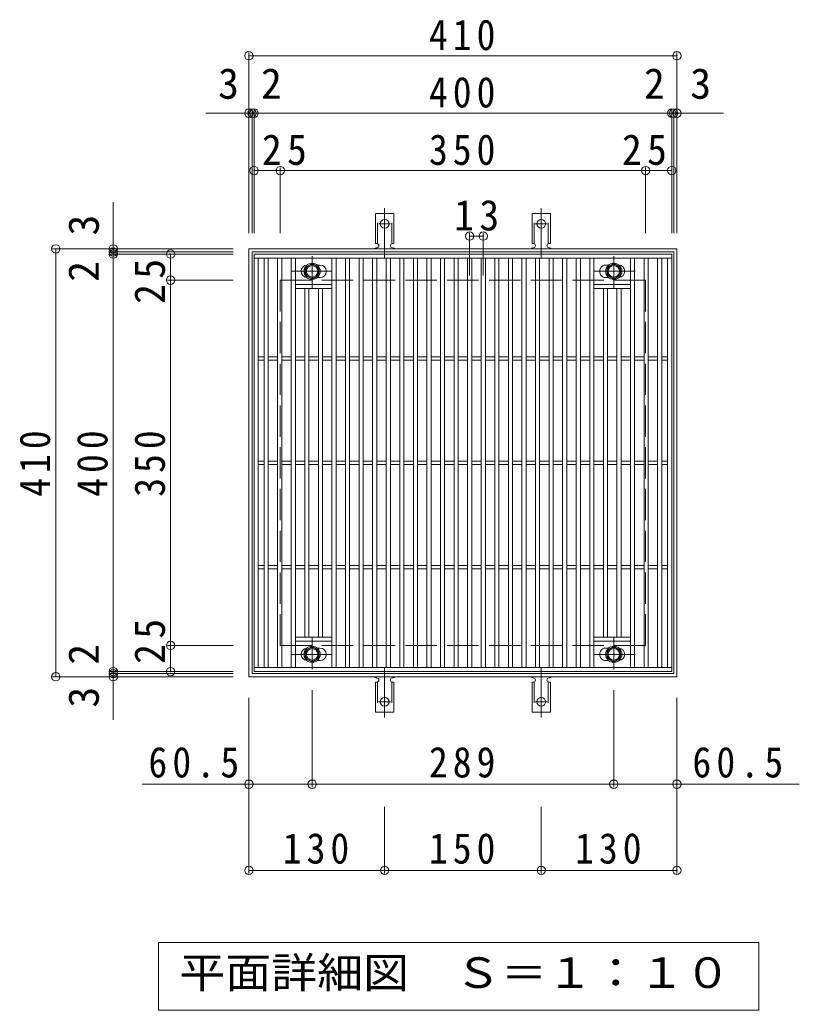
# Model space of a CAD drawing. Units: millimetres at full size, sheet at 1:10; some dimension numbers follow another scale. Extents: x -1523 to 1709, y -1373 to 1295.
# Drawn here: x -412 to 334, y 346 to 1295 of the extents above; entities that cross this region are included whole.
import ezdxf
from ezdxf.enums import TextEntityAlignment as Align

# ---------------------------------------------------------------- set-up
doc = ezdxf.new("R2010")
doc.units = ezdxf.units.MM
doc.header["$LTSCALE"] = 10
doc.header["$PDMODE"] = 32
doc.header["$PDSIZE"] = 8
for name, pattern in [('CHAIN1', [8, 5, -1, 1, -1]), ('CHAIN2', [12, 9, -1, 1, -1]), ('DASHED2', [3, 2, -1]), ('DASHED3', [4, 3, -1])]:
    doc.linetypes.add(name, pattern=pattern)
for name, color, linetype, lineweight in [('C-1', 2, 'Continuous', 9), ('C-2', 3, 'Continuous', 9), ('C-4', 7, 'Continuous', 9), ('C-5', 7, 'Continuous', 9), ('C-8', 4, 'Continuous', 9), ('C-A', 3, 'Continuous', 9)]:
    doc.layers.add(name, color=color, linetype=linetype, lineweight=lineweight)
doc.styles.add('ＭＳ ゴシック', font='')
doc.styles.get('ＭＳ ゴシック').set_extended_font_data('MS Gothic')

msp = doc.modelspace()

# ---------------------------------------------------------------- linework, layer by layer
at = {"layer": 'C-1'}
for points in [[(-192.61, 665.35), (-192.61, 1075.35), (217.39, 1075.35), (217.39, 665.35)], [(-189.61, 668.35), (-189.61, 1072.35), (214.39, 1072.35), (214.39, 668.35)]]:
    msp.add_lwpolyline(points, close=True, dxfattribs=at)
at = {"layer": 'C-1', "linetype": 'DASHED3'}
msp.add_lwpolyline([(-162.61, 695.35), (-162.61, 1045.35), (187.39, 1045.35), (187.39, 695.35)], close=True, dxfattribs=at)
at = {"layer": 'C-2'}
for p, q in [((-187.61, 670.35), (-187.61, 1070.35)), ((-187.61, 1070.35), (212.39, 1070.35)), ((-187.61, 1066.35), (212.39, 1066.35)), ((-183.61, 674.35), (-183.61, 1066.35)), ((-178.11, 674.35), (-178.11, 1066.35)), ((-174.11, 674.35), (-174.11, 1066.35)), ((-165.11, 674.35), (-165.11, 1066.35)), ((-161.11, 674.35), (-161.11, 1066.35)), ((-152.11, 674.35), (-152.11, 1066.35)), ((-148.11, 674.35), (-148.11, 1066.35)), ((-113.11, 674.35), (-113.11, 1066.35)), ((-109.11, 674.35), (-109.11, 1066.35)), ((-100.11, 674.35), (-100.11, 1066.35)), ((-96.11, 674.35), (-96.11, 1066.35)), ((-87.11, 674.35), (-87.11, 1066.35)), ((-83.11, 674.35), (-83.11, 1066.35)), ((-74.11, 674.35), (-74.11, 1066.35)), ((-70.11, 674.35), (-70.11, 1066.35)), ((-61.11, 674.35), (-61.11, 1066.35)), ((-57.11, 674.35), (-57.11, 1066.35)), ((-48.11, 674.35), (-48.11, 1066.35)), ((-44.11, 674.35), (-44.11, 1066.35)), ((-35.11, 674.35), (-35.11, 1066.35)), ((-31.11, 674.35), (-31.11, 1066.35)), ((-22.11, 674.35), (-22.11, 1066.35)), ((-18.11, 674.35), (-18.11, 1066.35)), ((-9.11, 674.35), (-9.11, 1066.35)), ((-5.11, 674.35), (-5.11, 1066.35)), ((3.89, 674.35), (3.89, 1066.35)), ((7.89, 674.35), (7.89, 1066.35)), ((16.89, 674.35), (16.89, 1066.35)), ((20.89, 674.35), (20.89, 1066.35)), ((29.89, 674.35), (29.89, 1066.35)), ((33.89, 674.35), (33.89, 1066.35)), ((42.89, 674.35), (42.89, 1066.35)), ((46.89, 674.35), (46.89, 1066.35)), ((55.89, 674.35), (55.89, 1066.35)), ((59.89, 674.35), (59.89, 1066.35)), ((68.89, 674.35), (68.89, 1066.35)), ((72.89, 674.35), (72.89, 1066.35)), ((81.89, 674.35), (81.89, 1066.35)), ((85.89, 674.35), (85.89, 1066.35)), ((94.89, 674.35), (94.89, 1066.35)), ((98.89, 674.35), (98.89, 1066.35)), ((107.89, 674.35), (107.89, 1066.35)), ((111.89, 674.35), (111.89, 1066.35)), ((120.89, 674.35), (120.89, 1066.35)), ((124.89, 674.35), (124.89, 1066.35)), ((133.89, 674.35), (133.89, 1066.35)), ((137.89, 674.35), (137.89, 1066.35)), ((172.89, 674.35), (172.89, 1066.35)), ((176.89, 674.35), (176.89, 1066.35)), ((185.89, 674.35), (185.89, 1066.35)), ((189.89, 674.35), (189.89, 1066.35)), ((198.89, 674.35), (198.89, 1066.35)), ((202.89, 674.35), (202.89, 1066.35)), ((208.39, 674.35), (208.39, 1066.35)), ((212.39, 1070.35), (212.39, 670.35)), ((-124.61, 1059.85), (-127.2, 1059.85)), ((151.99, 1059.85), (149.39, 1059.85)), ((-124.61, 1047.85), (-127.2, 1047.85)), ((151.99, 1047.85), (149.39, 1047.85)), ((-113.11, 1041.35), (-148.11, 1041.35)), ((-113.11, 1037.35), (-148.11, 1037.35)), ((-139.11, 703.35), (-139.11, 1037.35)), ((-135.11, 703.35), (-135.11, 1037.35)), ((-126.11, 703.35), (-126.11, 1037.35)), ((-122.11, 703.35), (-122.11, 1037.35)), ((172.89, 1041.35), (137.89, 1041.35)), ((172.89, 1037.35), (137.89, 1037.35)), ((146.89, 703.35), (146.89, 1037.35)), ((150.89, 703.35), (150.89, 1037.35)), ((159.89, 703.35), (159.89, 1037.35)), ((163.89, 703.35), (163.89, 1037.35)), ((-183.61, 971.85), (-178.11, 971.85)), ((-183.61, 968.85), (-178.11, 968.85)), ((-174.11, 971.85), (-165.11, 971.85)), ((-174.11, 968.85), (-165.11, 968.85)), ((-161.11, 971.85), (-152.11, 971.85)), ((-161.11, 968.85), (-152.11, 968.85)), ((-148.11, 971.85), (-139.11, 971.85)), ((-148.11, 968.85), (-139.11, 968.85)), ((-135.11, 971.85), (-126.11, 971.85)), ((-135.11, 968.85), (-126.11, 968.85)), ((-122.11, 971.85), (-113.11, 971.85)), ((-122.11, 968.85), (-113.11, 968.85)), ((-109.11, 971.85), (-100.11, 971.85)), ((-109.11, 968.85), (-100.11, 968.85)), ((-96.11, 971.85), (-87.11, 971.85)), ((-96.11, 968.85), (-87.11, 968.85)), ((-83.11, 971.85), (-74.11, 971.85)), ((-83.11, 968.85), (-74.11, 968.85)), ((-70.11, 971.85), (-61.11, 971.85)), ((-70.11, 968.85), (-61.11, 968.85)), ((-57.11, 971.85), (-48.11, 971.85)), ((-57.11, 968.85), (-48.11, 968.85)), ((-44.11, 971.85), (-35.11, 971.85)), ((-44.11, 968.85), (-35.11, 968.85)), ((-31.11, 971.85), (-22.11, 971.85)), ((-31.11, 968.85), (-22.11, 968.85)), ((-18.11, 971.85), (-9.11, 971.85)), ((-18.11, 968.85), (-9.11, 968.85)), ((-5.11, 971.85), (3.89, 971.85)), ((-5.11, 968.85), (3.89, 968.85)), ((7.89, 971.85), (16.89, 971.85)), ((7.89, 968.85), (16.89, 968.85)), ((20.89, 971.85), (29.89, 971.85)), ((20.89, 968.85), (29.89, 968.85)), ((33.89, 971.85), (42.89, 971.85)), ((33.89, 968.85), (42.89, 968.85)), ((46.89, 971.85), (55.89, 971.85)), ((46.89, 968.85), (55.89, 968.85)), ((59.89, 971.85), (68.89, 971.85)), ((59.89, 968.85), (68.89, 968.85)), ((72.89, 971.85), (81.89, 971.85)), ((72.89, 968.85), (81.89, 968.85)), ((85.89, 971.85), (94.89, 971.85)), ((85.89, 968.85), (94.89, 968.85)), ((98.89, 971.85), (107.89, 971.85)), ((98.89, 968.85), (107.89, 968.85)), ((111.89, 971.85), (120.89, 971.85)), ((111.89, 968.85), (120.89, 968.85)), ((124.89, 971.85), (133.89, 971.85)), ((124.89, 968.85), (133.89, 968.85)), ((137.89, 971.85), (146.89, 971.85)), ((137.89, 968.85), (146.89, 968.85)), ((150.89, 971.85), (159.89, 971.85)), ((150.89, 968.85), (159.89, 968.85)), ((163.89, 971.85), (172.89, 971.85)), ((163.89, 968.85), (172.89, 968.85)), ((176.89, 971.85), (185.89, 971.85)), ((176.89, 968.85), (185.89, 968.85)), ((189.89, 971.85), (198.89, 971.85)), ((189.89, 968.85), (198.89, 968.85)), ((202.89, 971.85), (208.39, 971.85)), ((202.89, 968.85), (208.39, 968.85)), ((-183.61, 871.85), (-178.11, 871.85)), ((-183.61, 868.85), (-178.11, 868.85)), ((-174.11, 871.85), (-165.11, 871.85)), ((-174.11, 868.85), (-165.11, 868.85)), ((-161.11, 871.85), (-152.11, 871.85)), ((-161.11, 868.85), (-152.11, 868.85)), ((-148.11, 871.85), (-139.11, 871.85)), ((-148.11, 868.85), (-139.11, 868.85)), ((-135.11, 871.85), (-126.11, 871.85)), ((-135.11, 868.85), (-126.11, 868.85)), ((-122.11, 871.85), (-113.11, 871.85)), ((-122.11, 868.85), (-113.11, 868.85)), ((-109.11, 871.85), (-100.11, 871.85)), ((-109.11, 868.85), (-100.11, 868.85)), ((-96.11, 871.85), (-87.11, 871.85)), ((-96.11, 868.85), (-87.11, 868.85)), ((-83.11, 871.85), (-74.11, 871.85)), ((-83.11, 868.85), (-74.11, 868.85)), ((-70.11, 871.85), (-61.11, 871.85)), ((-70.11, 868.85), (-61.11, 868.85)), ((-57.11, 871.85), (-48.11, 871.85)), ((-57.11, 868.85), (-48.11, 868.85)), ((-44.11, 871.85), (-35.11, 871.85)), ((-44.11, 868.85), (-35.11, 868.85)), ((-31.11, 871.85), (-22.11, 871.85)), ((-31.11, 868.85), (-22.11, 868.85)), ((-18.11, 871.85), (-9.11, 871.85)), ((-18.11, 868.85), (-9.11, 868.85)), ((-5.11, 871.85), (3.89, 871.85)), ((-5.11, 868.85), (3.89, 868.85)), ((7.89, 871.85), (16.89, 871.85)), ((7.89, 868.85), (16.89, 868.85)), ((20.89, 871.85), (29.89, 871.85)), ((20.89, 868.85), (29.89, 868.85)), ((33.89, 871.85), (42.89, 871.85)), ((33.89, 868.85), (42.89, 868.85)), ((46.89, 871.85), (55.89, 871.85)), ((46.89, 868.85), (55.89, 868.85)), ((59.89, 871.85), (68.89, 871.85)), ((59.89, 868.85), (68.89, 868.85)), ((72.89, 871.85), (81.89, 871.85)), ((72.89, 868.85), (81.89, 868.85)), ((85.89, 871.85), (94.89, 871.85)), ((85.89, 868.85), (94.89, 868.85)), ((98.89, 871.85), (107.89, 871.85)), ((98.89, 868.85), (107.89, 868.85)), ((111.89, 871.85), (120.89, 871.85)), ((111.89, 868.85), (120.89, 868.85)), ((124.89, 871.85), (133.89, 871.85)), ((124.89, 868.85), (133.89, 868.85)), ((137.89, 871.85), (146.89, 871.85)), ((137.89, 868.85), (146.89, 868.85)), ((150.89, 871.85), (159.89, 871.85)), ((150.89, 868.85), (159.89, 868.85)), ((163.89, 871.85), (172.89, 871.85)), ((163.89, 868.85), (172.89, 868.85)), ((176.89, 871.85), (185.89, 871.85)), ((176.89, 868.85), (185.89, 868.85)), ((189.89, 871.85), (198.89, 871.85)), ((189.89, 868.85), (198.89, 868.85)), ((202.89, 871.85), (208.39, 871.85)), ((202.89, 868.85), (208.39, 868.85)), ((-183.61, 771.85), (-178.11, 771.85)), ((-183.61, 768.85), (-178.11, 768.85)), ((-174.11, 771.85), (-165.11, 771.85)), ((-174.11, 768.85), (-165.11, 768.85)), ((-161.11, 771.85), (-152.11, 771.85)), ((-161.11, 768.85), (-152.11, 768.85)), ((-148.11, 771.85), (-139.11, 771.85)), ((-148.11, 768.85), (-139.11, 768.85)), ((-135.11, 771.85), (-126.11, 771.85)), ((-135.11, 768.85), (-126.11, 768.85)), ((-122.11, 771.85), (-113.11, 771.85)), ((-122.11, 768.85), (-113.11, 768.85)), ((-109.11, 771.85), (-100.11, 771.85)), ((-109.11, 768.85), (-100.11, 768.85)), ((-96.11, 771.85), (-87.11, 771.85)), ((-96.11, 768.85), (-87.11, 768.85)), ((-83.11, 771.85), (-74.11, 771.85)), ((-83.11, 768.85), (-74.11, 768.85)), ((-70.11, 771.85), (-61.11, 771.85)), ((-70.11, 768.85), (-61.11, 768.85)), ((-57.11, 771.85), (-48.11, 771.85)), ((-57.11, 768.85), (-48.11, 768.85)), ((-44.11, 771.85), (-35.11, 771.85)), ((-44.11, 768.85), (-35.11, 768.85)), ((-31.11, 771.85), (-22.11, 771.85)), ((-31.11, 768.85), (-22.11, 768.85)), ((-18.11, 771.85), (-9.11, 771.85)), ((-18.11, 768.85), (-9.11, 768.85)), ((-5.11, 771.85), (3.89, 771.85)), ((-5.11, 768.85), (3.89, 768.85)), ((7.89, 771.85), (16.89, 771.85)), ((7.89, 768.85), (16.89, 768.85)), ((20.89, 771.85), (29.89, 771.85)), ((20.89, 768.85), (29.89, 768.85)), ((33.89, 771.85), (42.89, 771.85)), ((33.89, 768.85), (42.89, 768.85)), ((46.89, 771.85), (55.89, 771.85)), ((46.89, 768.85), (55.89, 768.85)), ((59.89, 771.85), (68.89, 771.85)), ((59.89, 768.85), (68.89, 768.85)), ((72.89, 771.85), (81.89, 771.85)), ((72.89, 768.85), (81.89, 768.85)), ((85.89, 771.85), (94.89, 771.85)), ((85.89, 768.85), (94.89, 768.85)), ((98.89, 771.85), (107.89, 771.85)), ((98.89, 768.85), (107.89, 768.85)), ((111.89, 771.85), (120.89, 771.85)), ((111.89, 768.85), (120.89, 768.85)), ((124.89, 771.85), (133.89, 771.85)), ((124.89, 768.85), (133.89, 768.85)), ((137.89, 771.85), (146.89, 771.85)), ((137.89, 768.85), (146.89, 768.85)), ((150.89, 771.85), (159.89, 771.85)), ((150.89, 768.85), (159.89, 768.85)), ((163.89, 771.85), (172.89, 771.85)), ((163.89, 768.85), (172.89, 768.85)), ((176.89, 771.85), (185.89, 771.85)), ((176.89, 768.85), (185.89, 768.85)), ((189.89, 771.85), (198.89, 771.85)), ((189.89, 768.85), (198.89, 768.85)), ((202.89, 771.85), (208.39, 771.85)), ((202.89, 768.85), (208.39, 768.85)), ((-113.11, 703.35), (-148.11, 703.35)), ((172.89, 703.35), (137.89, 703.35)), ((-113.11, 699.35), (-148.11, 699.35)), ((-124.61, 692.85), (-127.2, 692.85)), ((172.89, 699.35), (137.89, 699.35)), ((151.99, 692.85), (149.39, 692.85)), ((212.39, 674.35), (-187.61, 674.35)), ((-124.61, 680.85), (-127.2, 680.85)), ((151.99, 680.85), (149.39, 680.85)), ((212.39, 670.35), (-187.61, 670.35))]:
    msp.add_line(p, q, dxfattribs=at)
at = {"layer": 'C-2', "color": 7}
for p, q in [((-192.61, 476.92), (-192.61, 645.35)), ((-132.11, 559.47), (-132.11, 652.47)), ((156.89, 559.47), (156.89, 652.47)), ((217.39, 476.92), (217.39, 645.35)), ((-192.61, 562.47), (-294.78, 562.47)), ((-192.61, 562.47), (-132.11, 562.47)), ((-132.11, 562.47), (156.89, 562.47)), ((156.89, 562.47), (217.39, 562.47)), ((217.39, 562.47), (334.48, 562.47)), ((-62.61, 476.92), (-62.61, 540.92)), ((87.39, 476.92), (87.39, 540.92)), ((-192.61, 479.92), (-62.61, 479.92)), ((-62.61, 479.92), (87.39, 479.92)), ((87.39, 479.92), (217.39, 479.92))]:
    msp.add_line(p, q, dxfattribs=at)
at = {"layer": 'C-2'}
for centre, start, end in [((-136.61, 1053.85), 94.06265, 265.95289), ((-124.61, 1053.85), 270, 90), ((149.39, 1053.85), 90, 270.00005), ((161.39, 1053.85), 274.0392, 85.94526), ((-136.61, 686.85), 94.03661, 265.92686), ((-124.61, 686.85), 270, 90), ((149.39, 686.85), 89.99995, 270), ((161.39, 686.85), 274.06523, 85.9713)]:
    msp.add_arc(centre, 6, start, end, dxfattribs=at)
at = {"layer": 'C-2', "color": 7}
for p in [(-192.61, 562.47), (-132.11, 562.47), (156.89, 562.47), (217.39, 562.47), (-192.61, 479.92), (-62.61, 479.92), (87.39, 479.92), (217.39, 479.92)]:
    msp.add_point(p, dxfattribs=at)
at = {"layer": 'C-4'}
for p, q in [((-192.61, 1090.35), (-192.61, 1263.35)), ((217.39, 1090.35), (217.39, 1263.35)), ((-192.61, 1260.35), (217.39, 1260.35)), ((-233.93, 1205.35), (262.14, 1205.35)), ((-189.61, 1090.35), (-189.61, 1208.35)), ((-187.61, 1090.35), (-187.61, 1208.35)), ((212.39, 1090.35), (212.39, 1208.35)), ((214.39, 1090.35), (214.39, 1208.35)), ((-187.61, 1150.35), (212.39, 1150.35)), ((-162.61, 1090.35), (-162.61, 1153.35)), ((187.39, 1090.35), (187.39, 1153.35)), ((-322.61, 624.03), (-322.61, 1120.1)), ((18.82, 1049.98), (18.82, 1090.56)), ((18.82, 1087.56), (31.82, 1087.56)), ((31.82, 1049.98), (31.82, 1090.56)), ((-207.61, 1075.35), (-380.61, 1075.35)), ((-377.61, 665.35), (-377.61, 1075.35)), ((-207.61, 1072.35), (-325.61, 1072.35)), ((-207.61, 1070.35), (-325.61, 1070.35)), ((-267.61, 670.35), (-267.61, 1070.35)), ((-207.61, 1045.35), (-270.61, 1045.35)), ((-207.61, 695.35), (-270.61, 695.35)), ((-207.61, 665.35), (-380.61, 665.35)), ((-207.61, 670.35), (-325.61, 670.35)), ((-207.61, 668.35), (-325.61, 668.35))]:
    msp.add_line(p, q, dxfattribs=at)
for p in [(-192.61, 1260.35), (217.39, 1260.35), (-192.61, 1205.35), (-189.61, 1205.35), (-187.61, 1205.35), (212.39, 1205.35), (214.39, 1205.35), (217.39, 1205.35), (-187.61, 1150.35), (-162.61, 1150.35), (187.39, 1150.35), (212.39, 1150.35), (18.82, 1087.56), (31.82, 1087.56), (-377.61, 1075.35), (-322.61, 1075.35), (-322.61, 1072.35), (-322.61, 1070.35), (-267.61, 1070.35), (-267.61, 1045.35), (-267.61, 695.35), (-322.61, 670.35), (-267.61, 670.35), (-377.61, 665.35), (-322.61, 668.35), (-322.61, 665.35)]:
    msp.add_point(p, dxfattribs=at)
at = {"layer": 'C-5'}
msp.add_lwpolyline([(-279.28, 345.93), (-279.28, 410.93), (295.72, 410.93), (295.72, 345.93)], close=True, dxfattribs=at)
at = {"layer": 'C-8', "linetype": 'CHAIN1'}
for p, q in [((-132.11, 1037.88), (-132.11, 1068.23)), ((156.89, 1037.88), (156.89, 1068.23)), ((-152.58, 1053.85), (-112.89, 1053.85)), ((177.36, 1053.85), (137.67, 1053.85)), ((-132.11, 702.82), (-132.11, 672.47)), ((156.89, 702.82), (156.89, 672.47)), ((-152.58, 686.85), (-112.89, 686.85)), ((177.36, 686.85), (137.67, 686.85))]:
    msp.add_line(p, q, dxfattribs=at)
at = {"layer": 'C-8'}
for p, q in [((-132.11, 1061.36), (-138.61, 1057.6)), ((-138.61, 1057.6), (-138.61, 1050.1)), ((-125.61, 1057.6), (-132.11, 1061.36)), ((-125.61, 1050.1), (-125.61, 1057.6)), ((-138.61, 1050.1), (-132.11, 1046.34)), ((-132.11, 1046.34), (-125.61, 1050.1)), ((-138.61, 690.6), (-132.11, 694.36)), ((-132.11, 694.36), (-125.61, 690.6)), ((-138.61, 683.1), (-138.61, 690.6)), ((-125.61, 690.6), (-125.61, 683.1)), ((-132.11, 679.35), (-138.61, 683.1)), ((-125.61, 683.1), (-132.11, 679.35))]:
    msp.add_line(p, q, dxfattribs=at)
for points in [[(150.39, 1050.1), (150.39, 1057.6), (156.89, 1061.36), (163.39, 1057.6), (163.39, 1050.1), (156.89, 1046.34)], [(150.39, 690.6), (150.39, 683.1), (156.89, 679.35), (163.39, 683.1), (163.39, 690.6), (156.89, 694.36)]]:
    msp.add_lwpolyline(points, close=True, dxfattribs=at)
for centre, radius in [((-132.11, 1053.85), 7.75), ((-132.11, 1053.85), 6.5), ((-132.11, 1053.85), 5.5), ((156.89, 1053.85), 7.75), ((156.89, 1053.85), 6.5), ((156.89, 1053.85), 5.5), ((-132.11, 686.85), 7.75), ((-132.11, 686.85), 6.5), ((156.89, 686.85), 7.75), ((156.89, 686.85), 6.5), ((-132.11, 686.85), 5.5), ((156.89, 686.85), 5.5)]:
    msp.add_circle(centre, radius, dxfattribs=at)
at = {"layer": 'C-A', "color": 7, "linetype": 'CHAIN2'}
for p, q in [((-62.61, 1066.35), (-62.61, 1114.35)), ((87.39, 1066.35), (87.39, 1114.35)), ((-56.83, 1099.35), (-68.38, 1099.35)), ((93.17, 1099.35), (81.62, 1099.35)), ((-62.61, 674.35), (-62.61, 626.35)), ((87.39, 674.35), (87.39, 626.35)), ((-56.83, 641.35), (-68.38, 641.35)), ((93.17, 641.35), (81.62, 641.35))]:
    msp.add_line(p, q, dxfattribs=at)
at = {"layer": 'C-A'}
for p, q in [((-71.36, 1080.35), (-71.36, 1109.35)), ((-71.36, 1109.35), (-53.86, 1109.35)), ((-53.86, 1080.35), (-53.86, 1109.35)), ((78.64, 1080.35), (78.64, 1109.35)), ((78.64, 1109.35), (96.14, 1109.35)), ((96.14, 1080.35), (96.14, 1109.35)), ((-71.36, 1080.35), (-70.11, 1080.35)), ((-70.1, 1076.35), (-70.62, 1076.35)), ((-53.86, 1080.35), (-55.11, 1080.35)), ((-54.61, 1076.35), (-55.11, 1076.35)), ((78.64, 1080.35), (79.89, 1080.35)), ((79.9, 1076.35), (79.38, 1076.35)), ((96.14, 1080.35), (94.89, 1080.35)), ((95.39, 1076.35), (94.89, 1076.35)), ((-70.1, 664.35), (-70.62, 664.35)), ((-54.61, 664.35), (-55.11, 664.35)), ((79.9, 664.35), (79.38, 664.35)), ((95.39, 664.35), (94.89, 664.35)), ((-71.36, 660.35), (-70.11, 660.35)), ((-71.36, 660.35), (-71.36, 631.35)), ((-53.86, 660.35), (-55.11, 660.35)), ((-53.86, 660.35), (-53.86, 631.35)), ((78.64, 660.35), (79.89, 660.35)), ((78.64, 660.35), (78.64, 631.35)), ((96.14, 660.35), (94.89, 660.35)), ((96.14, 660.35), (96.14, 631.35)), ((-71.36, 631.35), (-53.86, 631.35)), ((78.64, 631.35), (96.14, 631.35))]:
    msp.add_line(p, q, dxfattribs=at)
at = {"layer": 'C-A', "linetype": 'DASHED2'}
for p, q in [((-69.36, 1080.21), (-69.36, 1109.35)), ((-55.86, 1080.21), (-55.86, 1109.35)), ((80.64, 1080.21), (80.64, 1109.35)), ((94.14, 1080.21), (94.14, 1109.35)), ((-69.36, 660.5), (-69.36, 631.35)), ((-55.86, 660.5), (-55.86, 631.35)), ((80.64, 660.5), (80.64, 631.35)), ((94.14, 660.5), (94.14, 631.35))]:
    msp.add_line(p, q, dxfattribs=at)
at = {"layer": 'C-A'}
for centre in [(-62.61, 1099.35), (87.39, 1099.35), (-62.61, 641.35), (87.39, 641.35)]:
    msp.add_circle(centre, 4.25, dxfattribs=at)
for centre, start, end in [((-70.61, 1074.35), 90.24162, 150.00072), ((-70.11, 1078.35), 270.13329, 90), ((-55.11, 1078.35), 90, 270), ((-54.61, 1074.35), 29.99951, 89.72403), ((79.39, 1074.35), 90.24162, 150.00072), ((79.89, 1078.35), 270.13329, 90), ((94.89, 1078.35), 90, 270), ((95.39, 1074.35), 29.99951, 89.72403), ((-70.61, 666.35), 209.99928, 269.75838), ((-70.11, 662.35), 270, 89.86671), ((-55.11, 662.35), 90, 270), ((-54.61, 666.35), 270.27597, 330.00049), ((79.39, 666.35), 209.99928, 269.75838), ((79.89, 662.35), 270, 89.86671), ((94.89, 662.35), 90, 270), ((95.39, 666.35), 270.27597, 330.00049)]:
    msp.add_arc(centre, 2, start, end, dxfattribs=at)

# ---------------------------------------------------------------- texts
at = {"layer": 'C-2', "color": 2, "char_height": 29.33, "attachment_point": 7, "style": 'ＭＳ ゴシック'}
for s, insert in [('\\T1.28;\\W0.9;60.5', (-288.87, 568.47)), ('\\T1.27;\\W0.9;289', (-20.11, 568.47)), ('\\T1.28;\\W0.9;60.5', (232.22, 568.47)), ('\\T1.27;\\W0.9;130', (-160.11, 485.92)), ('\\T1.27;\\W0.9;150', (-20.11, 485.92)), ('\\T1.27;\\W0.9;130', (119.89, 485.92))]:
    msp.add_mtext(s, dxfattribs=dict(at, insert=insert))
at = {"layer": 'C-4', "color": 2, "style": 'ＭＳ ゴシック'}
for s, p in [('3', (-222.13, 1210.35)), ('2', (-181.04, 1210.35)), ('2', (185.83, 1210.35)), ('3', (230.16, 1210.35))]:
    msp.add_text(s, height=29.33, dxfattribs=at).set_placement(p, align=Align.BOTTOM_LEFT)
for s, p in [('3', (-327.61, 1088.12)), ('2', (-327.61, 1043.78)), ('2', (-327.61, 676.92)), ('3', (-327.61, 635.83))]:
    msp.add_text(s, height=29.33, rotation=90, dxfattribs=at).set_placement(p, align=Align.BOTTOM_LEFT)
at = {"layer": 'C-4', "color": 2, "char_height": 29.33, "attachment_point": 7, "style": 'ＭＳ ゴシック'}
for s, insert in [('\\T1.27;\\W0.9;410', (-20.11, 1265.35)), ('\\T1.27;\\W0.9;400', (-20.11, 1210.35)), ('\\T1.27;\\W0.95;25', (-180.14, 1155.35)), ('\\T1.27;\\W0.9;350', (-20.11, 1155.35)), ('\\T1.27;\\W0.95;25', (164.71, 1155.35)), ('\\T1.27;\\W0.95;13', (4.07, 1092.56))]:
    msp.add_mtext(s, dxfattribs=dict(at, insert=insert))
at = {"layer": 'C-4', "color": 2, "char_height": 29.33, "attachment_point": 7, "rotation": 90, "style": 'ＭＳ ゴシック'}
for s, insert in [('\\T1.27;\\W0.95;25', (-272.61, 1022.67)), ('\\T1.27;\\W0.9;410', (-382.61, 837.85)), ('\\T1.27;\\W0.9;400', (-327.61, 837.85)), ('\\T1.27;\\W0.9;350', (-272.61, 837.85)), ('\\T1.27;\\W0.95;25', (-272.61, 677.81))]:
    msp.add_mtext(s, dxfattribs=dict(at, insert=insert))
at = {"layer": 'C-5', "color": 2, "style": 'ＭＳ ゴシック', "width": 1.1}
msp.add_text('平面詳細図\u3000Ｓ＝１：１０', height=29.33, dxfattribs=at).set_placement((-259.28, 358.43), align=Align.BOTTOM_LEFT)

doc.saveas('drawing.dxf')
